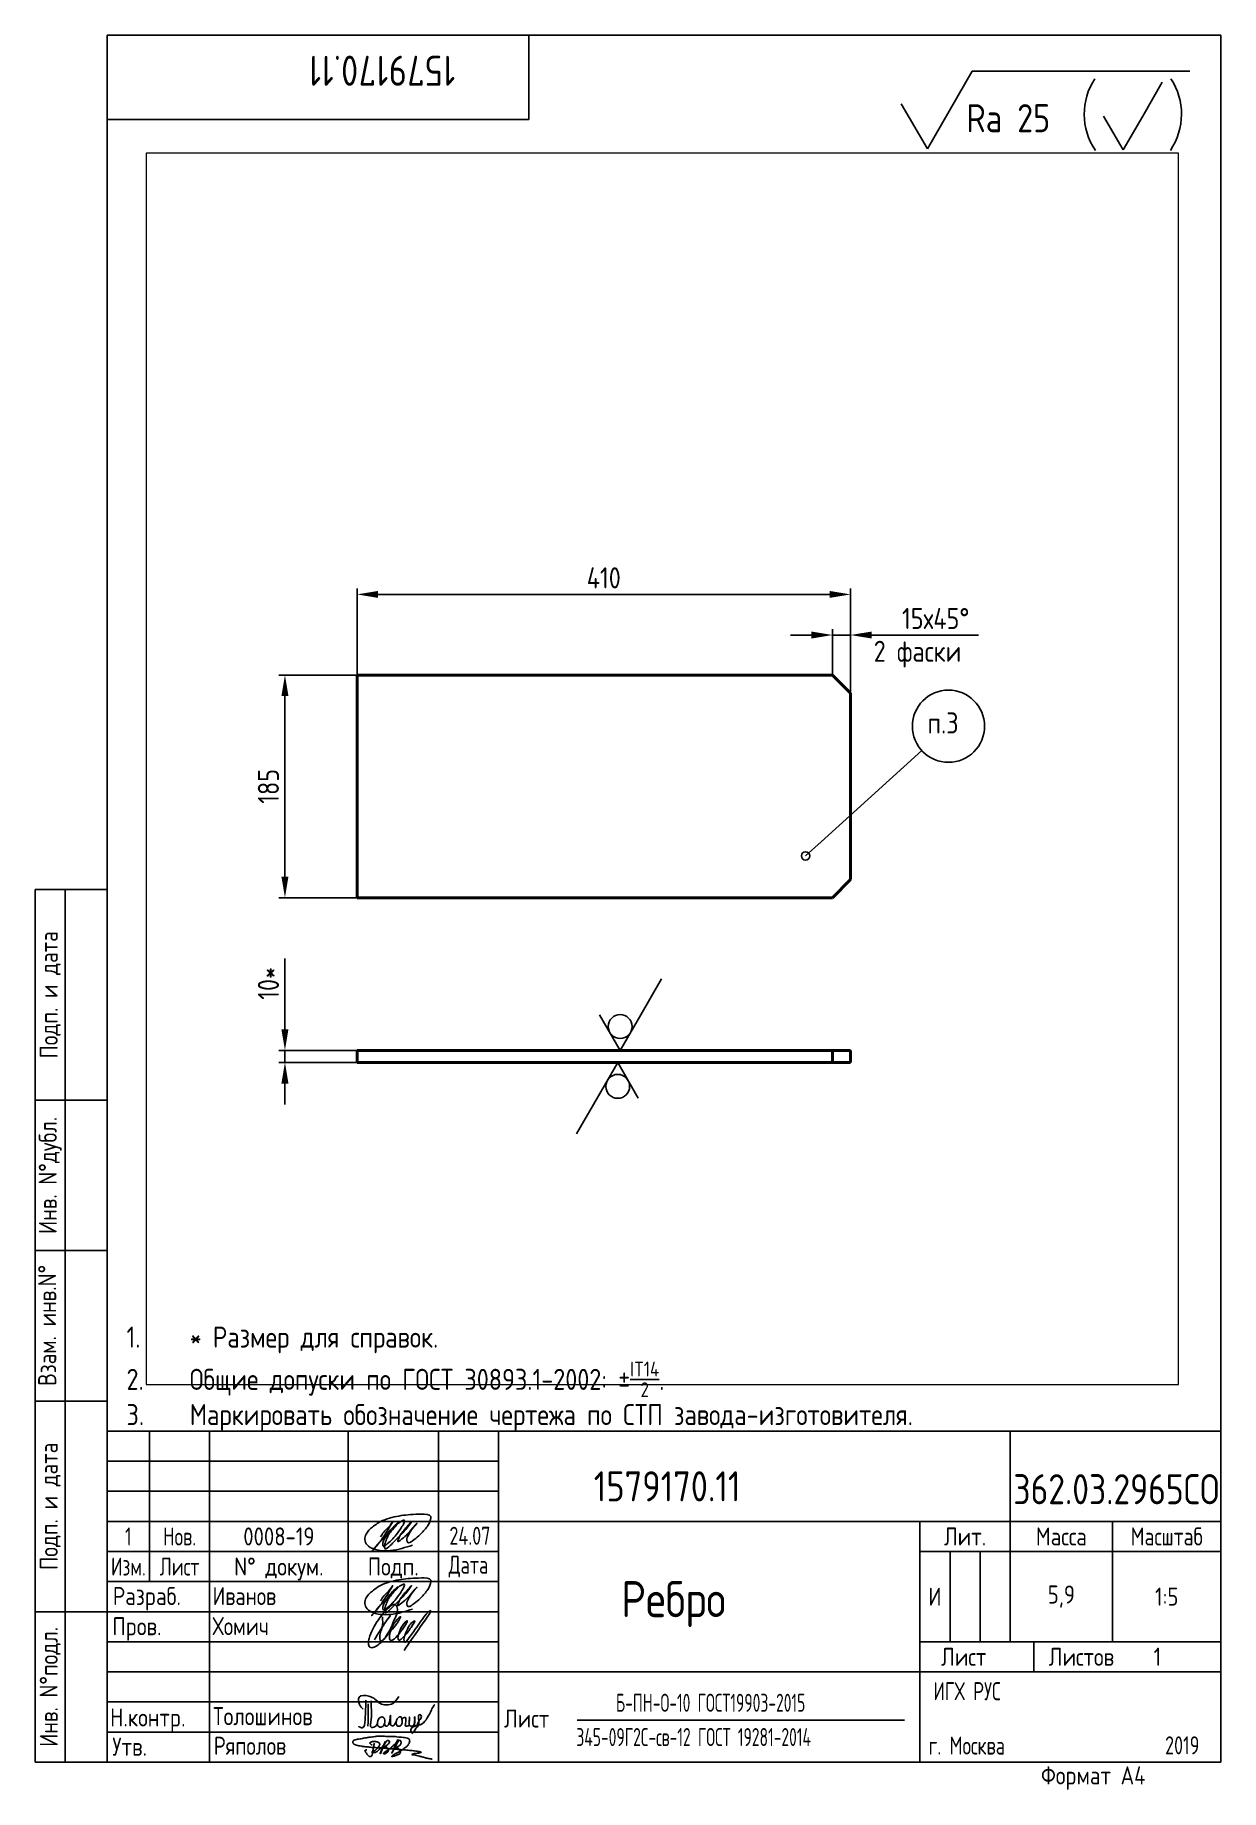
# Paper-space layout 'Лист1' of a CAD drawing. Header units: millimetres. Extents: x 8 to 205, y -1 to 291.
# The model-space entities are those that its viewports show. They can reach past a viewport. Long polylines and large blocks are cut down to what shows.
import ezdxf
from ezdxf.enums import TextEntityAlignment as Align

# ---------------------------------------------------------------- set-up
doc = ezdxf.new("R2010")
doc.units = ezdxf.units.MM
for name, color, linetype in [('12_SURFACE_FINISH', 7, 'Continuous'), ('Bord', 1, 'Continuous'), ('Cont', 6, 'Continuous'), ('Dim', 7, 'Continuous'), ('Text', 3, 'Continuous'), ('Textb', 6, 'Continuous'), ('Подписи', 10, 'Continuous')]:
    doc.layers.add(name, color=color, linetype=linetype)
doc.layers.add('AM_VIEWS', color=1, linetype='Continuous', lineweight=25, plot=False)
doc.layers.add('Con', color=6, linetype='Continuous', lineweight=40)
doc.layers.add('Основные', color=5, linetype='Continuous', lineweight=40)
doc.styles.add('Style1', font='romans.shx', dxfattribs={"width": 0.8})
doc.dimstyles.new('DIMSTYLE_1$0', dxfattribs={"dimtxt": 3.5, "dimasz": 3.5, "dimexe": 1, "dimexo": 0, "dimgap": 1, "dimtad": 1, "dimdec": 1, "dimlfac": 5, "dimtxsty": 'Style1', "dimcen": 0.09, "dimadec": 1, "dimazin": 2, "dimtp": 0.8, "dimtm": 0.8, "dimtfac": 1, "dimtdec": 1, "dimtofl": 0, "dimtmove": 0, "dimatfit": 3, "dimfxl": 1, "dimtolj": 1, "dimarcsym": 0})

# ---------------------------------------------------------------- blocks, each defined once
blk = doc.blocks.new('A$C63F45750')
at = {"layer": 'Text'}
for points, knots in [([(3.17, 2.37), (3.12, 2.38), (3.04, 2.41), (2.94, 2.5), (2.85, 2.57), (2.79, 2.69), (2.87, 2.77), (2.99, 2.84), (3.16, 2.89), (3.36, 2.93), (3.6, 2.95), (3.82, 2.92), (4.05, 2.87), (4.25, 2.78), (4.45, 2.63), (4.46, 2.42), (4.38, 2.26), (4.28, 2.1), (4.17, 1.94), (4.03, 1.78), (3.89, 1.62), (3.75, 1.52), (3.63, 1.43), (3.49, 1.36), (3.35, 1.3), (3.24, 1.25), (3.16, 1.21), (3.12, 1.15), (3.19, 1.1), (3.27, 1.09), (3.4, 1.07), (3.55, 1.07), (3.72, 1.12), (3.92, 1.19), (4.1, 1.34), (4.26, 1.51), (4.44, 1.65), (4.59, 1.81), (4.74, 1.93), (4.84, 2.04), (4.93, 2.14), (5.07, 2.29), (5.19, 2.53), (5.28, 2.68), (5.35, 2.96), (5.23, 2.66), (5.2, 2.44), (5.04, 2.09), (4.95, 1.81), (4.86, 1.57), (4.75, 1.31), (4.67, 1.12), (4.46, 0.78), (4.62, 1.17), (4.71, 1.45), (4.88, 1.74), (5.01, 2), (5.08, 2.19), (5.19, 2.4), (5.32, 2.58), (5.4, 2.75), (5.52, 2.89), (5.65, 3.04), (5.85, 3.1), (6.02, 3.03), (6.08, 2.87), (6.03, 2.7), (5.9, 2.51), (5.7, 2.37), (5.55, 2.23), (5.4, 2.17), (5.31, 2.12), (5.12, 2.09), (5.35, 2.07), (5.48, 2), (5.64, 1.93), (5.75, 1.8), (5.85, 1.67), (5.89, 1.54), (5.89, 1.37), (5.8, 1.2), (5.63, 1.06), (5.41, 0.94), (5.23, 0.86), (5.02, 0.92), (5.13, 1.1), (5.28, 1.16), (5.44, 1.27), (5.61, 1.36), (5.74, 1.46), (5.86, 1.53), (5.95, 1.61), (6.05, 1.69), (6.15, 1.77), (6.28, 1.87), (6.46, 2.02), (6.65, 2.19), (6.83, 2.37), (6.98, 2.49), (7.11, 2.61), (7.2, 2.74), (7.32, 2.84), (7.42, 2.97), (7.48, 3.08), (7.48, 3.27), (7.34, 3.08), (7.28, 2.94), (7.18, 2.69), (7.1, 2.46), (7, 2.22), (6.93, 1.98), (6.83, 1.78), (6.73, 1.55), (6.67, 1.34), (6.6, 1.14), (6.56, 1.03), (6.39, 0.99), (6.62, 1.33), (6.75, 1.54), (6.93, 1.87), (7.05, 2.08), (7.18, 2.32), (7.33, 2.6), (7.47, 2.89), (7.6, 3.07), (7.79, 3.18), (7.95, 3.01), (8, 2.81), (7.99, 2.62), (7.94, 2.46), (7.83, 2.33), (7.69, 2.22), (7.53, 2.11), (7.37, 2.03), (7.21, 1.99), (7.11, 1.97), (6.89, 1.98), (7.07, 1.94), (7.15, 1.9), (7.27, 1.88), (7.39, 1.84), (7.52, 1.81), (7.62, 1.72), (7.7, 1.62), (7.78, 1.51), (7.83, 1.39), (7.87, 1.26), (7.88, 1.13), (7.86, 0.99), (7.75, 0.88), (7.6, 0.77), (7.4, 0.73), (7.19, 0.66), (6.97, 0.55), (6.71, 0.48), (6.57, 0.44), (6.42, 0.42), (6.52, 0.58), (6.61, 0.64), (6.81, 0.78), (7.06, 0.89), (7.33, 1.04), (7.55, 1.16), (7.7, 1.24), (7.84, 1.32), (7.99, 1.43), (8.21, 1.58), (8.48, 1.76), (8.74, 1.95), (8.97, 2.12), (9.1, 2.29), (9.23, 2.44), (9.3, 2.6), (9.37, 2.74), (9.42, 2.92), (9.45, 3.13), (9.21, 3.48), (8.67, 3.59), (8.09, 3.63), (7.57, 3.66), (7.06, 3.74), (6.57, 3.75), (6.09, 3.74), (5.67, 3.78), (5.28, 3.78), (4.96, 3.81), (4.65, 3.83), (4.31, 3.82), (3.97, 3.79), (3.61, 3.74), (3.22, 3.67), (2.86, 3.66), (2.53, 3.61), (2.18, 3.52), (1.78, 3.54), (1.38, 3.37), (0.96, 3.35), (0.58, 3.24), (0.25, 3.19), (0.03, 3.06), (-0.03, 2.83), (0.02, 2.6), (0.26, 2.38), (0.59, 2.33), (1, 2.2), (1.48, 2.15), (1.93, 2.05), (2.35, 2.02), (2.72, 2.01), (3.11, 1.94), (3.68, 1.94), (4.25, 1.83), (4.91, 1.87), (5.53, 1.76), (6.13, 1.72), (6.73, 1.71), (7.32, 1.62), (7.99, 1.55), (8.64, 1.54), (9.16, 1.46), (9.61, 1.42), (10.03, 1.4), (10.41, 1.32), (10.73, 1.29), (11.01, 1.24), (11.18, 1.23), (11.42, 1.14), (11.18, 1.06), (11.01, 1.03), (10.71, 0.98), (10.37, 0.92), (10.1, 0.91), (9.65, 0.75), (10.22, 0.67), (10.54, 0.59), (11.08, 0.47), (11.61, 0.35), (12.17, 0.15), (12.64, 0.08), (12.98, 0.03), (13.11, 0.01), (13.18, 0)], [0, 0, 0, 0, 0.153866, 0.270441, 0.388867, 0.510533, 0.592156, 0.71333, 0.90842, 1.11344, 1.349254, 1.61246, 1.782219, 2.047249, 2.291879, 2.451528, 2.651081, 2.806158, 3.017979, 3.227348, 3.462381, 3.633009, 3.75766, 3.920516, 4.080796, 4.214529, 4.291786, 4.349969, 4.397594, 4.50822, 4.594826, 4.799244, 4.954392, 5.128468, 5.437537, 5.632649, 5.842485, 6.094987, 6.293219, 6.410959, 6.551192, 6.687808, 7.022147, 7.294342, 7.425356, 7.52079, 7.946481, 8.313051, 8.59833, 8.833695, 9.090496, 9.427695, 9.601191, 9.883219, 10.093306, 10.673943, 10.798776, 10.974628, 11.287247, 11.486184, 11.648652, 11.848902, 12.027194, 12.25348, 12.40059, 12.537783, 12.716293, 12.91523, 13.208551, 13.438489, 13.549668, 13.67779, 13.77127, 13.930001, 14.029091, 14.272112, 14.434836, 14.547084, 14.739051, 14.830983, 15.061241, 15.268922, 15.500489, 15.788979, 15.879568, 16.024283, 16.221854, 16.418714, 16.593102, 16.783247, 16.91018, 17.018213, 17.135263, 17.278205, 17.430482, 17.620087, 17.979626, 18.191789, 18.388716, 18.565718, 18.714854, 18.857929, 19.039974, 19.171375, 19.283034, 19.400085, 19.618058, 19.882245, 20.150781, 20.377854, 20.649532, 20.89723, 21.042543, 21.40016, 21.557817, 21.667145, 21.752781, 21.926256, 22.412297, 22.813145, 22.961412, 23.171289, 23.607257, 23.940428, 24.110007, 24.291214, 24.48084, 24.697609, 24.904078, 25.034245, 25.218018, 25.407651, 25.573473, 25.787447, 25.930292, 26.051316, 26.18846, 26.285312, 26.406799, 26.52425, 26.630463, 26.793722, 26.898606, 27.029313, 27.171012, 27.314101, 27.419918, 27.580557, 27.709367, 27.829268, 28.024364, 28.266961, 28.41242, 28.705761, 28.989137, 29.187748, 29.233768, 29.332802, 29.529535, 29.667094, 30.039923, 30.332117, 30.61061, 30.769982, 30.856778, 31.109923, 31.313488, 31.656425, 32.066331, 32.296628, 32.49714, 32.710276, 32.891468, 33.014834, 33.177747, 33.444503, 33.618009, 34.409008, 34.914636, 35.419802, 35.95397, 36.458179, 36.88069, 37.388403, 37.738353, 38.034261, 38.353468, 38.693154, 39.037638, 39.391136, 39.787481, 40.203773, 40.488977, 40.784975, 41.26625, 41.668005, 42.070065, 42.499388, 42.869834, 43.079573, 43.213439, 43.554591, 43.717296, 44.153724, 44.506336, 45.019111, 45.587859, 45.90191, 46.270392, 46.703958, 47.093115, 47.952647, 48.44014, 49.079253, 49.808223, 50.268654, 50.851051, 51.604831, 52.298429, 52.776925, 53.1907, 53.661988, 54.042386, 54.348524, 54.616841, 54.853814, 54.983777, 55.126096, 55.333328, 55.613101, 56.008732, 56.315809, 56.59982, 56.87931, 57.399251, 57.889617, 58.432507, 59.066698, 59.660314, 59.862668, 60.07277, 60.07277, 60.07277, 60.07277]), ([(2.31, 1.53), (2.26, 1.52), (2.17, 1.51), (2.06, 1.48), (1.93, 1.38), (2.07, 1.25), (2.14, 1.11), (2.26, 0.93), (2.39, 0.72), (2.57, 0.54), (2.71, 0.44), (2.86, 0.4), (3.02, 0.43), (3.14, 0.54), (3.21, 0.79), (3.25, 1.07), (3.31, 1.4), (3.35, 1.67), (3.38, 1.92), (3.47, 2.19), (3.5, 2.43), (3.54, 2.59), (3.56, 2.64)], [0, 0, 0, 0, 0.15847, 0.269731, 0.363591, 0.555514, 0.688037, 0.848606, 1.204359, 1.433632, 1.58673, 1.729549, 1.880686, 2.057874, 2.19169, 2.63505, 2.928153, 3.184121, 3.441863, 3.696117, 4.025873, 4.178055, 4.178055, 4.178055, 4.178055])]:
    blk.add_open_spline(points, degree=3, knots=knots, dxfattribs=at)
blk = doc.blocks.new('A$C4F4A4F5D')
at = {"layer": 'Основные', "lineweight": 25}
for points, knots in [([(0.76, 2.84), (0.53, 3.07), (0.02, 3.58), (-0.25, 5.26), (1.65, 5.12), (2.72, 4.57), (3.71, 3.46), (5.71, 3.44), (6.39, 4.52), (6.67, 4.97)], [0, 0, 0, 0, 0.995549, 2.196439, 3.853213, 4.970011, 6.02292, 8.170898, 9.705386, 9.705386, 9.705386, 9.705386]), ([(1.19, 4.34), (1.17, 3.4), (1.13, 2.06), (0.98, -0.44), (0.2, -0.16), (0.03, -0.03), (0, 0)], [0, 0, 0, 0, 3.274293, 4.654149, 5.171803, 5.30168, 5.30168, 5.30168, 5.30168]), ([(1.58, 3.74), (1.58, 3.25), (1.58, 2.32), (1.61, 1.07), (1.55, 0.31), (1.53, 0)], [0, 0, 0, 0, 1.453969, 2.804084, 3.740223, 3.740223, 3.740223, 3.740223]), ([(2.1, 4.21), (2.1, 3.72), (2.08, 2.67), (2.22, 1.45), (1.71, -0.56), (3.23, 0.14), (3.06, 1.09), (3.85, 1.74), (4.43, 1.17), (4.31, 0.54), (4.11, -0.15), (3.33, -0.21), (3.11, 0.28), (3.13, 0.53), (3.14, 0.66)], [0, 0, 0, 0, 1.402041, 3.063923, 4.415037, 5.298701, 6.374637, 7.087927, 7.603499, 8.330482, 8.911132, 9.613125, 9.996533, 10.366919, 10.366919, 10.366919, 10.366919]), ([(7.18, 1.27), (7.27, 1.3), (7.44, 1.37), (7.78, 1.56), (7.87, 1.06), (7.83, 0.71), (7.66, -0.05), (8.07, 0.01), (8.43, 0.12), (8.39, 0.68), (8.46, 1.9), (8.39, 0.94), (8.43, 0.6), (8.37, 0.05), (8.74, 0.07), (9.11, -0.03), (9.26, 0.49), (9.33, 0.95), (9.27, 1.34), (9.32, 1.77), (9.28, 0.91), (9.34, 0.6), (9.2, 0.14), (9.65, -0.01), (9.83, 0.61), (10.14, 1.03), (10.6, 1.72), (9.95, 2.11), (9.91, 1.23), (10.07, 0.69), (9.92, 0), (9.35, -0.37), (8.95, -1.56), (8.34, 0.07), (10.28, -0.02), (11.26, 1.1), (11.82, 2.15), (12.24, 3.04), (12.52, 3.46), (12.65, 3.65)], [0, 0, 0, 0, 0.305783, 0.619019, 0.796582, 1.5526, 2.082394, 2.34716, 2.5822, 3.136594, 4.040413, 4.363654, 5.267311, 5.441668, 5.78494, 6.114287, 6.466434, 7.104395, 7.620812, 7.679251, 8.272982, 8.692439, 9.1059, 9.338721, 9.784511, 10.568279, 11.297869, 11.566962, 12.285888, 12.851793, 13.545205, 14.102749, 15.055561, 15.671649, 17.422398, 18.699613, 20.16544, 20.963871, 21.66672, 21.66672, 21.66672, 21.66672]), ([(4.28, 0.44), (4.31, 0.37), (4.37, 0.25), (4.41, 0.06), (4.62, -0.05), (5, 0.18), (5.14, 0.84), (5.2, 1.3), (5.31, 2.06), (5.31, 1.17), (5.3, 0.78), (5.2, 0.26), (5.58, -0.01), (5.91, 0.16), (6.08, 0.5), (6.26, 0.9), (6.43, 1.31), (6.72, 1.59), (7.17, 1.58), (7.18, 1.05), (7.31, 0.57), (6.99, 0.02), (6.34, -0.02), (6.17, 0.51), (6.24, 0.79), (6.27, 0.92)], [0, 0, 0, 0, 0.247339, 0.413433, 0.559308, 0.874045, 1.558567, 2.392422, 2.645523, 3.22433, 3.719885, 4.231527, 4.573657, 4.879974, 5.190145, 5.704595, 6.19318, 6.529505, 6.863422, 7.269696, 7.83948, 8.395909, 8.926487, 9.378613, 9.791445, 9.791445, 9.791445, 9.791445])]:
    blk.add_open_spline(points, degree=3, knots=knots, dxfattribs=at)
blk = doc.blocks.new('SYM_68_BL11', base_point=(382.01, 276.36))
at = {"layer": '12_SURFACE_FINISH', "color": 2, "linetype": 'Continuous'}
for p, q in [((361.75, 271.02), (369.18, 283.91)), ((369.18, 283.91), (405.36, 283.91)), ((397.52, 276.47), (400.77, 282.09)), ((357.42, 278.52), (361.75, 271.02)), ((391.02, 276.47), (394.27, 270.84)), ((394.27, 270.84), (397.52, 276.47))]:
    blk.add_line(p, q, dxfattribs=at)
for centre, start, end in [((398.55, 276.79), 146.7128, 214.1116), ((393.23, 276.79), 325.8884, 33.2872)]:
    blk.add_arc(centre, 10.74, start, end, dxfattribs=at)
at = {"layer": '12_SURFACE_FINISH', "color": 2, "linetype": 'Continuous', "style": 'Style1', "width": 0.8}
blk.add_text('Ra 25', height=4.667, dxfattribs=at).set_placement((368.23, 273.79))
blk = doc.blocks.new('*D5')
at = {"layer": 'Defpoints', "color": 0, "transparency": 16777216}
for p in [(98.65, 136.98), (117.24, 136.98), (117.24, 99.98)]:
    blk.add_point(p, dxfattribs=at)
at = {"layer": 'Dim', "color": 0, "lineweight": -2, "transparency": 16777216}
for p, q in [((117.24, 136.98), (97.65, 136.98)), ((98.65, 103.48), (98.65, 133.48)), ((117.24, 99.98), (97.65, 99.98))]:
    blk.add_line(p, q, dxfattribs=at)
at = {"layer": 'Dim', "color": 0, "transparency": 16777216}
for points in [[(98.06, 133.48), (99.23, 133.48), (98.65, 136.98)], [(98.06, 103.48), (99.23, 103.48), (98.65, 99.98)]]:
    blk.add_solid(points, dxfattribs=at)
at = {"layer": 'Dim', "color": 0, "transparency": 16777216, "insert": (95.9, 118.48), "char_height": 3.5, "attachment_point": 5, "rotation": 90, "style": 'Style1'}
blk.add_mtext('\\A1;185', dxfattribs=at)
blk = doc.blocks.new('*D6')
at = {"layer": 'Defpoints', "color": 0, "transparency": 16777216}
for p in [(98.65, 74.6), (115.91, 74.6), (115.91, 72.6)]:
    blk.add_point(p, dxfattribs=at)
at = {"layer": 'Dim', "color": 0, "lineweight": -2, "transparency": 16777216}
for p, q in [((98.65, 78.1), (98.65, 89.86)), ((115.91, 74.6), (97.65, 74.6)), ((98.65, 72.6), (98.65, 74.6)), ((115.91, 72.6), (97.65, 72.6)), ((98.65, 69.1), (98.65, 65.6))]:
    blk.add_line(p, q, dxfattribs=at)
at = {"layer": 'Dim', "color": 0, "transparency": 16777216}
for points in [[(98.06, 78.1), (99.23, 78.1), (98.65, 74.6)], [(98.06, 69.1), (99.23, 69.1), (98.65, 72.6)]]:
    blk.add_solid(points, dxfattribs=at)
at = {"layer": 'Dim', "color": 0, "transparency": 16777216, "insert": (95.9, 85.73), "char_height": 3.5, "attachment_point": 5, "rotation": 90, "style": 'Style1'}
blk.add_mtext('\\A1;10*', dxfattribs=at)
blk = doc.blocks.new('*D7')
at = {"layer": 'Defpoints', "color": 0, "transparency": 16777216}
for p in [(192.62, 150.38), (110.62, 136.98), (192.62, 131.69)]:
    blk.add_point(p, dxfattribs=at)
at = {"layer": 'Dim', "color": 0, "lineweight": -2, "transparency": 16777216}
for p, q in [((110.62, 136.98), (110.62, 151.38)), ((114.12, 150.38), (189.12, 150.38)), ((192.62, 131.69), (192.62, 151.38))]:
    blk.add_line(p, q, dxfattribs=at)
at = {"layer": 'Dim', "color": 0, "transparency": 16777216}
for points in [[(114.12, 150.96), (114.12, 149.8), (110.62, 150.38)], [(189.12, 150.96), (189.12, 149.8), (192.62, 150.38)]]:
    blk.add_solid(points, dxfattribs=at)
at = {"layer": 'Dim', "color": 0, "transparency": 16777216, "insert": (151.62, 153.13), "char_height": 3.5, "attachment_point": 5, "style": 'Style1'}
blk.add_mtext('\\A1;410', dxfattribs=at)
blk = doc.blocks.new('*D8')
at = {"layer": 'Defpoints', "color": 0, "transparency": 16777216}
for p in [(189.62, 143.63), (189.62, 136.98), (192.62, 133.98)]:
    blk.add_point(p, dxfattribs=at)
at = {"layer": 'Dim', "color": 0, "lineweight": -2, "transparency": 16777216}
for p, q in [((186.12, 143.63), (182.62, 143.63)), ((189.62, 136.98), (189.62, 144.63)), ((189.62, 143.63), (192.62, 143.63)), ((192.62, 133.98), (192.62, 144.63)), ((196.12, 143.63), (213.89, 143.63))]:
    blk.add_line(p, q, dxfattribs=at)
at = {"layer": 'Dim', "color": 0, "transparency": 16777216}
for points in [[(186.12, 144.21), (186.12, 143.05), (189.62, 143.63)], [(196.12, 144.21), (196.12, 143.05), (192.62, 143.63)]]:
    blk.add_solid(points, dxfattribs=at)
at = {"layer": 'Dim', "color": 0, "transparency": 16777216, "insert": (206.76, 146.38), "char_height": 3.5, "attachment_point": 5, "style": 'Style1'}
blk.add_mtext('\\A1;15х45%%D', dxfattribs=at)
blk = doc.blocks.new('_DOTBLANK')
at = {"color": 0, "linetype": 'ByBlock'}
blk.add_line((-1, 0), (0, 0), dxfattribs=at)
blk.add_circle((0, 0), 0.2, dxfattribs=at)

msp = doc.modelspace()

# ---------------------------------------------------------------- linework, layer by layer
at = {"color": 7, "linetype": 'Continuous'}
msp.add_circle((208.880657, 128.475272), 6, dxfattribs=at)
at = {"layer": '12_SURFACE_FINISH', "color": 2, "linetype": 'Continuous'}
for p, q in [((157.772172, 80.527036), (161.208111, 86.478256)), ((150.924492, 80.527036), (154.348332, 74.596771)), ((154.348332, 74.596771), (157.772172, 80.527036)), ((153.930411, 72.596771), (150.506571, 66.666506)), ((157.354251, 66.666506), (153.930411, 72.596771)), ((150.506571, 66.666506), (147.070632, 60.715286))]:
    msp.add_line(p, q, dxfattribs=at)
for centre in [(154.348332, 78.565521), (153.930411, 68.628021)]:
    msp.add_circle(centre, 1.984375, dxfattribs=at)
at = {"layer": 'Con', "linetype": 'Continuous'}
for p, q in [((110.623634, 136.977141), (110.623634, 99.977141)), ((189.623634, 136.977141), (110.623634, 136.977141)), ((192.623634, 133.977141), (189.623634, 136.977141)), ((192.623634, 102.977141), (192.623634, 133.977141)), ((189.623634, 99.977141), (192.623634, 102.977141)), ((110.623634, 99.977141), (189.623634, 99.977141)), ((110.623634, 74.596771), (192.623634, 74.596771)), ((154.348332, 74.596771), (189.623634, 74.596771)), ((189.623634, 72.596771), (189.623634, 74.596771)), ((192.623634, 72.596771), (192.623634, 74.596771)), ((192.623634, 72.596771), (110.623634, 72.596771)), ((161.24361, 72.596771), (189.623634, 72.596771))]:
    msp.add_line(p, q, dxfattribs=at)
at = {"layer": 'Con'}
msp.add_line((110.623634, 74.596771), (110.623634, 72.596771), dxfattribs=at)
at = {"layer": 'Dim', "linetype": 'Continuous'}
msp.add_lwpolyline([(187.740627, 109.276155), (204.439021, 124.441432)], dxfattribs=at)

# ---------------------------------------------------------------- block references
at = {"layer": 'Dim', "linetype": 'Continuous', "xscale": 3.500000000000001, "yscale": 3.500000000000001, "zscale": 3.500000000000001, "rotation": 222.24534396728345}
msp.add_blockref('_DOTBLANK', (185.149672, 106.923082), dxfattribs=at)

# ---------------------------------------------------------------- texts
at = {"color": 2, "linetype": 'Continuous', "style": 'Style1', "width": 0.8}
for s, p in [('2 фаски', (196.46423, 139.176458)), ('п.3', (205.390859, 127.269167))]:
    msp.add_text(s, height=3.4999996, dxfattribs=at).set_placement(p)

# ---------------------------------------------------------------- dimensions: what is measured, and where the dimension line sits
at = {"layer": 'Dim'}
dim = msp.add_linear_dim(base=(192.623634, 150.379174), p1=(110.623634, 136.977141), p2=(192.623634, 131.686176), dimstyle='DIMSTYLE_1$0', override={"dimdec": 4, "dimtofl": 1}, dxfattribs=at)
dim.commit()
dim.dimension.update_dxf_attribs({"geometry": '*D7', "text_midpoint": (151.623634, 153.129174)})
dim = msp.add_linear_dim(base=(189.623634, 143.629157), p1=(192.623634, 133.977141), p2=(189.623634, 136.977141), text='<>х45%%D', dimstyle='DIMSTYLE_1$0', override={"dimdec": 4, "dimtofl": 1}, dxfattribs=at)
dim.commit()
dim.dimension.update_dxf_attribs({"geometry": '*D8', "text_midpoint": (206.756968, 143.629157), "dimtype": 160})
dim = msp.add_linear_dim(base=(98.647685, 136.977141), p1=(117.238096, 99.977141), p2=(117.238096, 136.977141), angle=90, dimstyle='DIMSTYLE_1$0', override={"dimdec": 4, "dimlfac": 5, "dimpost": ''}, dxfattribs=at)
dim.commit()
dim.dimension.update_dxf_attribs({"geometry": '*D5', "text_midpoint": (95.897685, 118.477141)})
dim = msp.add_linear_dim(base=(98.647685, 74.596771), p1=(115.910212, 72.596771), p2=(115.910212, 74.596771), angle=90, text='<>*', dimstyle='DIMSTYLE_1$0', override={"dimdec": 4, "dimlfac": 5, "dimpost": '', "dimtofl": 1}, dxfattribs=at)
dim.commit()
dim.dimension.update_dxf_attribs({"geometry": '*D6', "text_midpoint": (95.897685, 85.730105)})

psp = doc.layouts.new('Лист1')

# ---------------------------------------------------------------- linework, layer by layer
at = {"layer": 'Bord'}
for p, q in [((19.99, 53.69), (84.99, 53.69)), ((19.99, 48.69), (84.99, 48.69)), ((19.99, 43.69), (84.99, 43.69)), ((159.99, 38.69), (159.99, 23.69)), ((164.99, 38.69), (164.99, 23.69)), ((19.99, 28.69), (84.99, 28.69)), ((19.99, 23.69), (84.99, 23.69)), ((19.99, 18.69), (84.99, 18.69)), ((19.99, 13.69), (84.99, 13.69)), ((19.99, 8.69), (84.99, 8.69))]:
    psp.add_line(p, q, dxfattribs=at)
at = {"layer": 'Cont'}
for p, q in [((204.99, 290.69), (19.99, 290.69)), ((19.99, 290.69), (19.99, 3.69)), ((89.99, 276.69), (89.99, 290.69)), ((204.99, 290.69), (204.99, 3.69)), ((204.99, 290.69), (204.99, 3.69)), ((19.99, 276.69), (89.99, 276.69)), ((7.99, 3.69), (7.99, 148.69)), ((7.99, 148.69), (19.99, 148.69)), ((12.99, 3.69), (12.99, 148.69)), ((7.99, 113.69), (19.99, 113.69)), ((19.99, 88.69), (7.99, 88.69)), ((19.99, 63.69), (7.99, 63.69)), ((19.99, 58.69), (204.99, 58.69)), ((204.99, 58.69), (19.99, 58.69)), ((26.99, 58.69), (26.99, 33.69)), ((36.99, 58.69), (36.99, 3.69)), ((59.99, 3.69), (59.99, 58.69)), ((74.99, 58.69), (74.99, 3.69)), ((84.99, 3.69), (84.99, 58.69)), ((169.99, 58.69), (169.99, 23.69)), ((84.99, 43.69), (204.99, 43.69)), ((154.99, 3.69), (154.99, 43.69)), ((186.99, 23.69), (186.99, 43.69)), ((19.99, 38.69), (84.99, 38.69)), ((204.99, 38.69), (154.99, 38.69)), ((84.99, 33.69), (19.99, 33.69)), ((19.99, 28.69), (7.99, 28.69)), ((154.99, 23.69), (204.99, 23.69)), ((173.92, 23.69), (173.92, 18.69)), ((204.99, 18.69), (84.99, 18.69)), ((19.99, 3.69), (7.99, 3.69)), ((204.99, 3.69), (19.99, 3.69))]:
    psp.add_line(p, q, dxfattribs=at)
at = {"layer": 'Text'}
psp.add_line((98.03, 10.65), (152.43, 10.65), dxfattribs=at)
at = {"layer": 'Подписи'}
for points, knots in [([(68.28, 43.49), (67.79, 43.04), (66.93, 42.26), (66.12, 40.97), (65.63, 40.11), (65.87, 39.47), (66.56, 40), (67.17, 40.48), (68.08, 41.51), (68.75, 42.57), (69.21, 43.2), (69.42, 43.99), (68.69, 43.68), (68.13, 43.26), (67.51, 42.43), (66.83, 41.75), (66.47, 40.94), (66.14, 40.15), (66.04, 39.59), (66.08, 38.99), (66.81, 39.48), (67.49, 40.2), (68.79, 41.47), (69.67, 42.41), (71.06, 44.3), (69.05, 42), (68.67, 41.51), (68.13, 40.16), (69.5, 41.19), (69.86, 41.6), (71.94, 43.93), (70.49, 42.37), (70.12, 41.56), (69.61, 40.76), (69.92, 39.96), (70.93, 40.6), (71.81, 41.34), (72.84, 42.39), (73.51, 43.4), (74.1, 44.9), (71.26, 44.94), (68.98, 44.72), (66, 44.13), (64.12, 42.89), (63.02, 41.82), (62.65, 40.67), (63.13, 39.6), (64.19, 39.09), (65.51, 38.78), (67.1, 38.8), (68.9, 39.16), (70.1, 39.55), (70.68, 39.74)], [0, 0, 0, 0, 1.9755, 3.453266, 4.599682, 4.791473, 5.145238, 6.497385, 7.664272, 9.094306, 10.114998, 10.459762, 10.811562, 11.792042, 12.959743, 13.767676, 14.660412, 15.605031, 16.245448, 16.572031, 16.925795, 18.146901, 20.185044, 21.789331, 22.951009, 24.626743, 26.592474, 27.035558, 27.450584, 30.017364, 31.457812, 32.594833, 33.885024, 34.80449, 35.192074, 35.984441, 37.373068, 39.207782, 40.066553, 41.248724, 42.851981, 46.196805, 49.405498, 51.42283, 52.958607, 53.90671, 54.859511, 56.175895, 57.248919, 58.950609, 60.891135, 62.727304, 62.727304, 62.727304, 62.727304]), ([(65.4, 41.11), (65.56, 41.4), (65.92, 42.06), (66.72, 42.6), (67.98, 44.55), (65.78, 40.94), (65.13, 40.08), (63.33, 37.97), (65.48, 40.59), (66.38, 41.33), (66.89, 41.74)], [0, 0, 0, 0, 0.949687, 2.182955, 3.211934, 5.843898, 8.089363, 9.295303, 11.182264, 13.603818, 13.603818, 13.603818, 13.603818]), ([(68.28, 32.87), (67.79, 32.42), (66.93, 31.64), (66.12, 30.35), (65.63, 29.49), (65.87, 28.85), (66.56, 29.38), (67.17, 29.87), (68.08, 30.89), (68.75, 31.95), (69.21, 32.58), (69.42, 33.37), (68.69, 33.06), (68.13, 32.64), (67.51, 31.81), (66.83, 31.13), (66.47, 30.32), (66.14, 29.53), (66.04, 28.98), (66.08, 28.37), (66.81, 28.86), (67.49, 29.58), (68.79, 30.85), (69.67, 31.79), (71.06, 33.68), (69.05, 31.38), (68.67, 30.89), (68.13, 29.54), (69.5, 30.57), (69.86, 30.98), (71.94, 33.31), (70.49, 31.75), (70.12, 30.95), (69.61, 30.14), (69.92, 29.34), (70.93, 29.98), (71.81, 30.72), (72.84, 31.77), (73.51, 32.78), (74.1, 34.28), (71.26, 34.32), (68.98, 34.11), (66, 33.51), (64.12, 32.27), (63.02, 31.2), (62.65, 30.05), (63.13, 28.98), (64.19, 28.47), (65.51, 28.16), (67.1, 28.18), (68.9, 28.54), (70.1, 28.93), (70.68, 29.12)], [0, 0, 0, 0, 1.9755, 3.453266, 4.599682, 4.791473, 5.145238, 6.497385, 7.664272, 9.094306, 10.114998, 10.459762, 10.811562, 11.792042, 12.959743, 13.767676, 14.660412, 15.605031, 16.245448, 16.572031, 16.925795, 18.146901, 20.185044, 21.789331, 22.951009, 24.626743, 26.592474, 27.035558, 27.450584, 30.017364, 31.457812, 32.594833, 33.885024, 34.80449, 35.192074, 35.984441, 37.373068, 39.207782, 40.066553, 41.248724, 42.851981, 46.196805, 49.405498, 51.42283, 52.958607, 53.90671, 54.859511, 56.175895, 57.248919, 58.950609, 60.891135, 62.727304, 62.727304, 62.727304, 62.727304]), ([(65.4, 30.49), (65.56, 30.78), (65.92, 31.44), (66.72, 31.98), (67.98, 33.93), (65.78, 30.32), (65.13, 29.46), (63.33, 27.35), (65.48, 29.98), (66.38, 30.71), (66.89, 31.13)], [0, 0, 0, 0, 0.949687, 2.182955, 3.211934, 5.843898, 8.089363, 9.295303, 11.182264, 13.603818, 13.603818, 13.603818, 13.603818]), ([(65.7, 27.81), (65.74, 27.22), (65.83, 25.97), (65.08, 24.89), (65.41, 23.61), (66.72, 24.97), (67.16, 26.19), (67.97, 28), (68.43, 29.16), (67.68, 30.15), (66.21, 28.91), (64.9, 27.29), (63.63, 25.08), (63.29, 23.49), (63.68, 22.32), (65.29, 23.28), (66.4, 24.68), (67.62, 26.06), (68.38, 27.11), (69.02, 28.34), (68.01, 27.2), (67.34, 26.34), (66.82, 25.34), (66.87, 23.59), (68.22, 24.54), (68.69, 25.42), (69.38, 26.15), (70.19, 27.72), (68.69, 26.14), (68.56, 25.22), (68.19, 24.43), (68.44, 23.8), (69.32, 24.54), (69.89, 25.21), (70.45, 26.06), (71.44, 27.52), (70.35, 26.71), (69.92, 26), (69.52, 24.99), (69.23, 24.27), (69.34, 23.22), (71.07, 25.68), (71.85, 26.75), (72.93, 28.28), (74.6, 29.75), (70.86, 24.61), (69.76, 22.93), (69.3, 22.23)], [0, 0, 0, 0, 1.694377, 3.611891, 4.07736, 4.60447, 7.711907, 8.884558, 10.553021, 11.020313, 12.085944, 14.869427, 18.302412, 19.195025, 19.797312, 21.447957, 22.845763, 25.833596, 26.383869, 27.255355, 28.272531, 28.907972, 30.992725, 31.763238, 32.806058, 34.265897, 35.053159, 36.16987, 37.377204, 38.774687, 39.574428, 39.857371, 40.446901, 41.989311, 42.846158, 44.082314, 44.70121, 45.674294, 46.914256, 47.749726, 48.21214, 49.32338, 53.084538, 54.488933, 54.79415, 59.273817, 62.52012, 62.52012, 62.52012, 62.52012]), ([(67.05, 28.13), (66.51, 27.37), (65.57, 26.03), (64.73, 24.63), (64.36, 24.03)], [0, 0, 0, 0, 2.789819, 4.905952, 4.905952, 4.905952, 4.905952])]:
    psp.add_open_spline(points, degree=3, knots=knots, dxfattribs=at)

# ---------------------------------------------------------------- block references
at = {"layer": '12_SURFACE_FINISH', "color": 2, "linetype": 'Continuous'}
psp.add_blockref('SYM_68_BL11', (176.49, 277.12), dxfattribs=at)
at = {"layer": 'Cont'}
psp.add_blockref('A$C63F45750', (60.8, 4.19), dxfattribs=at)
at = {"layer": 'Подписи'}
psp.add_blockref('A$C4F4A4F5D', (61.75, 9.64), dxfattribs=at)

# ---------------------------------------------------------------- texts
at = {"insert": (19.68, 76.07), "char_height": 3.5, "attachment_point": 1, "style": 'Style1'}
psp.add_mtext_dynamic_manual_height_columns('\\A1;\\pxi-3,l4,t4;1.\t* Размер для справок.\\P2.\tОбщие допуски по ГОСТ 30893.1-2002: %%P{\\H0.7x;\\SIT14/2;}.\\P3.\tМаркировать обозначение чертежа по СТП завода-изготовителя.', width=190.0946, gutter_width=25, heights=[0], dxfattribs=at)
at = {"layer": 'Text', "style": 'Style1', "width": 0.8}
for s, p in [('Подп. и дата', (10.49, 131.19)), ('Инв. N%%dдубл.', (10.49, 101.19)), ('Взам. инв.N%%d ', (9.99, 77.07)), ('Подп. и дата', (10.49, 46.19)), ('Инв. N%%dподл.', (10.49, 16.19))]:
    psp.add_text(s, height=3, rotation=90, dxfattribs=at).set_placement(p, align=Align.MIDDLE)
at = {"layer": 'Text', "style": 'Style1'}
for s, height, width, p in [('1579170.11', 5, 0.8, (100.81, 47.02)), ('Разpаб.', 3, 0.8, (20.91, 29.79)), ('Иванов', 3, 0.77, (37.48, 29.79)), ('Ребро', 6, 0.8, (105.36, 27.77)), ('Пpов.', 3, 0.8, (20.83, 24.77)), ('Хомич', 3, 0.77, (37.48, 24.79)), ('Б-ПН-О-10 ГОСТ19903-2015', 3, 0.6, (104.48, 12.05)), ('Н.контp.', 3, 0.8, (20.45, 9.61)), ('Толошинов', 3, 0.8, (37.55, 9.82)), ('Лист', 3, 0.8, (85.89, 9.43)), ('345-09Г2С-св-12 ГОСТ 19281-2014', 3, 0.6, (97.91, 6.35)), ('Утв.', 3, 0.8, (20.83, 4.75)), ('Ряполов', 3, 0.77, (37.68, 4.9)), ('г. Москва', 3, 0.7, (156.45, 4.94)), ('Фоpмат А4', 3, 0.8, (175.1, -0.02))]:
    psp.add_text(s, height=height, dxfattribs=dict(at, width=width)).set_placement(p)
at = {"layer": 'Text', "style": 'Style1', "width": 0.593724}
psp.add_text('362.03.2965СО', height=5, dxfattribs=at).set_placement((170.51, 46.54), (204.72, 46.54), align=Align.FIT)
at = {"layer": 'Text', "style": 'Style1'}
for s, width, p in [('1', 0.7, (23.49, 41.19)), ('Нов.', 0.7, (31.99, 41.19)), ('0008-19', 0.8, (48.49, 41.19)), ('24.07', 0.7, (80.23, 41.3)), ('Лит.', 0.8, (162.49, 41.19)), ('Масса', 0.8, (178.49, 41.19)), ('Масштаб', 0.75, (195.99, 41.19)), ('Изм.', 0.7, (23.49, 36.19)), ('Лист', 0.7, (31.99, 36.19)), ('N%%d докум.', 0.8, (48.49, 36.19)), ('Подп.', 0.8, (67.49, 36.19)), ('Лист', 0.8, (162.26, 21.19)), ('Листов', 0.8, (181.82, 21.19))]:
    psp.add_text(s, height=3, dxfattribs=dict(at, width=width)).set_placement(p, align=Align.MIDDLE_CENTER)
at = {"layer": 'Text', "style": 'Style1', "width": 0.7}
for s, p in [('Дата', (79.99, 36.19)), ('ИГХ РУС', (162.83, 15.48))]:
    psp.add_text(s, height=3, dxfattribs=at).set_placement(p, align=Align.MIDDLE)
at = {"layer": 'Text', "style": 'Style1', "width": 0.8}
for tag, text, p in [('И', 'И', (157.48, 31.19)), ('5,9', '', (178.49, 31.19)), ('1:5', '', (195.99, 31.19))]:
    psp.add_attdef(tag, text=text, height=3, dxfattribs=at).set_placement(p, align=Align.MIDDLE)
at = {"layer": 'Text', "style": 'Style1'}
for tag, p, width in [('1', (193.82, 19.7), 0.8), ('2019', (195.72, 4.98), 0.7)]:
    psp.add_attdef(tag, p, '', height=3, dxfattribs=dict(at, width=width))
at = {"layer": 'Textb', "style": 'Style1', "width": 0.8}
psp.add_text('1579170.11', height=5, rotation=180, dxfattribs=at).set_placement((77.79, 287.27))

# ---------------------------------------------------------------- viewports
at = {"layer": 'AM_VIEWS'}
psp.add_viewport(center=(112.18, 168.75), size=(171.49, 204.628), view_center_point=(161.329174, 121.388595), view_height=204.6277869, dxfattribs=at)

doc.saveas('drawing.dxf')
